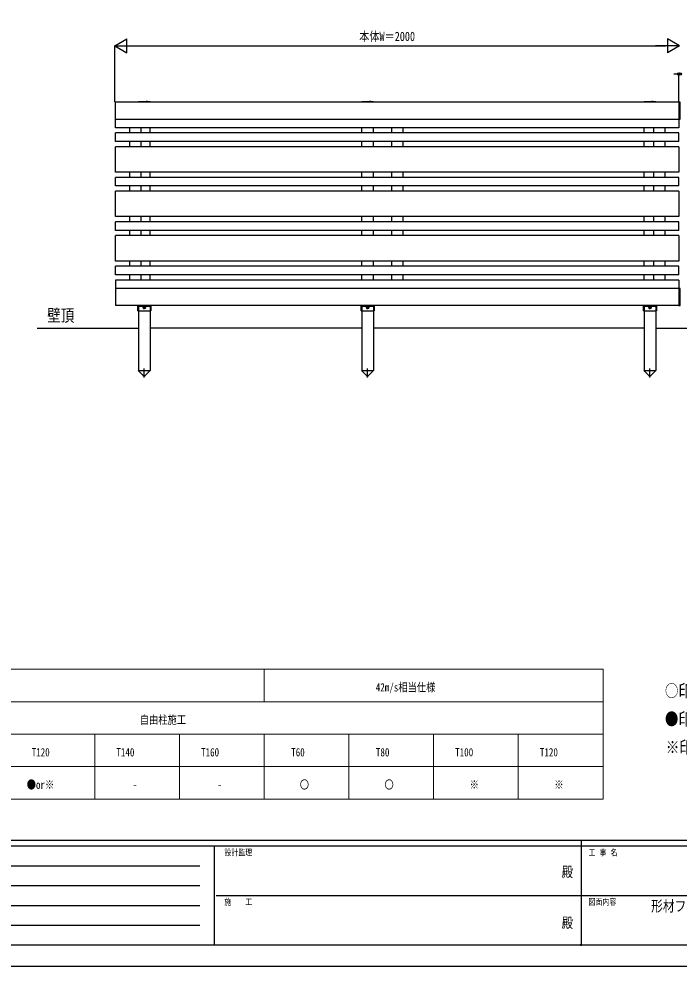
# Model space of a CAD drawing. Units: millimetres, scale not verified. Extents: x -4205 to 4205, y -2970 to 2970.
# Drawn here: x -1996 to 342, y -2970 to 386 of the extents above; entities that cross this region are included whole.
import ezdxf
from ezdxf.enums import TextEntityAlignment as Align

# ---------------------------------------------------------------- set-up
doc = ezdxf.new("R2010")
doc.units = ezdxf.units.MM
doc.header["$LTSCALE"] = 10
doc.header["$PDMODE"] = 32
doc.header["$PDSIZE"] = 5
doc.layers.add('0-1_TABLE1', color=7, linetype='Continuous', lineweight=18)
for name, color, linetype in [('0-2_USER1', 3, 'Continuous'), ('0-3_YKK_A1', 4, 'Continuous'), ('0-4_YKK_D', 6, 'Continuous'), ('0-5_YKK_ZWAK', 7, 'Continuous')]:
    doc.layers.add(name, color=color, linetype=linetype)
doc.styles.add('ＭＳ ゴシック', font='')
doc.styles.get('ＭＳ ゴシック').set_extended_font_data('MS Gothic')

msp = doc.modelspace()

# ---------------------------------------------------------------- linework, layer by layer
at = {"layer": '0-1_TABLE1'}
for p, q in [((-3827.33, -1918.42), (72.67, -1918.42)), ((-1127.33, -1918.42), (-1127.33, -2033.42)), ((72.67, -1918.42), (72.67, -2378.42)), ((-2927.33, -2033.42), (72.67, -2033.42)), ((-2927.33, -2148.42), (72.67, -2148.42)), ((-1727.33, -2148.42), (-1727.33, -2378.42)), ((-1427.33, -2148.42), (-1427.33, -2378.42)), ((-1127.33, -2148.42), (-1127.33, -2378.42)), ((-827.33, -2148.42), (-827.33, -2378.42)), ((-527.33, -2148.42), (-527.33, -2378.42)), ((-227.33, -2148.42), (-227.33, -2378.42)), ((-3827.33, -2263.42), (72.67, -2263.42)), ((-3827.33, -2378.42), (72.67, -2378.42))]:
    msp.add_line(p, q, dxfattribs=at)
at = {"layer": '0-3_YKK_A1'}
for p, q in [((340.94, 90.38), (-1654.06, 90.38)), ((-1654.06, 0.38), (-1654.06, 90.38)), ((-1531.06, 91.58), (-1573.06, 91.58)), ((-1563.06, 92.58), (-1558.56, 92.58)), ((-1541.06, 92.58), (-1545.56, 92.58)), ((-740.06, 91.58), (-782.06, 91.58)), ((-772.06, 92.58), (-767.56, 92.58)), ((-750.06, 92.58), (-754.56, 92.58)), ((259.94, 91.58), (217.94, 91.58)), ((227.94, 92.58), (232.44, 92.58)), ((249.94, 92.58), (245.44, 92.58)), ((340.94, 90.38), (340.94, 30.46)), ((341.44, 89.46), (340.94, 89.46)), ((340.94, 29.88), (-1654.06, 29.88)), ((340.94, 0.38), (-1654.06, 0.38)), ((-1604.56, 0.38), (-1604.56, -18.37)), ((-1564.56, 0.38), (-1564.56, -18.37)), ((-1531.06, -18.37), (-1531.06, 0.38)), ((-782.06, -18.37), (-782.06, 0.38)), ((-740.06, -18.37), (-740.06, 0.38)), ((-676.56, 0.38), (-676.56, -18.37)), ((-636.56, 0.38), (-636.56, -18.37)), ((217.94, -18.37), (217.94, 0.38)), ((251.44, 0.38), (251.44, -18.37)), ((291.44, 0.38), (291.44, -18.37)), ((341.44, 31.46), (340.94, 31.46)), ((340.94, -18.37), (-1654.06, -18.37)), ((-1654.06, -48.37), (-1654.06, -18.37)), ((340.94, -48.37), (340.94, -18.37)), ((340.94, -48.37), (-1654.06, -48.37)), ((-1604.56, -48.37), (-1604.56, -67.12)), ((-1564.56, -48.37), (-1564.56, -67.12)), ((-1531.06, -67.12), (-1531.06, -48.37)), ((-782.06, -67.12), (-782.06, -48.37)), ((-740.06, -67.12), (-740.06, -48.37)), ((-676.56, -48.37), (-676.56, -67.12)), ((-636.56, -48.37), (-636.56, -67.12)), ((217.94, -67.12), (217.94, -48.37)), ((251.44, -48.37), (251.44, -67.12)), ((291.44, -48.37), (291.44, -67.12)), ((340.94, -67.12), (-1654.06, -67.12)), ((-1654.06, -157.12), (-1654.06, -67.12)), ((340.94, -67.12), (340.94, -157.12)), ((340.94, -157.12), (-1654.06, -157.12)), ((-1604.56, -157.12), (-1604.56, -175.87)), ((-1564.56, -157.12), (-1564.56, -175.87)), ((-1531.06, -175.87), (-1531.06, -157.12)), ((-782.06, -175.87), (-782.06, -157.12)), ((-740.06, -175.87), (-740.06, -157.12)), ((-676.56, -157.12), (-676.56, -175.87)), ((-636.56, -157.12), (-636.56, -175.87)), ((217.94, -175.87), (217.94, -157.12)), ((251.44, -157.12), (251.44, -175.87)), ((291.44, -157.12), (291.44, -175.87)), ((340.94, -175.87), (-1654.06, -175.87)), ((-1654.06, -205.87), (-1654.06, -175.87)), ((340.94, -205.87), (340.94, -175.87)), ((340.94, -205.87), (-1654.06, -205.87)), ((340.94, -224.62), (-1654.06, -224.62)), ((-1654.06, -314.62), (-1654.06, -224.62)), ((-1604.56, -205.87), (-1604.56, -224.62)), ((-1564.56, -205.87), (-1564.56, -224.62)), ((-1531.06, -224.62), (-1531.06, -205.87)), ((-782.06, -224.62), (-782.06, -205.87)), ((-740.06, -224.62), (-740.06, -205.87)), ((-676.56, -205.87), (-676.56, -224.62)), ((-636.56, -205.87), (-636.56, -224.62)), ((217.94, -224.62), (217.94, -205.87)), ((251.44, -205.87), (251.44, -224.62)), ((291.44, -205.87), (291.44, -224.62)), ((340.94, -224.62), (340.94, -314.62)), ((340.94, -314.62), (-1654.06, -314.62)), ((340.94, -333.37), (-1654.06, -333.37)), ((-1654.06, -363.37), (-1654.06, -333.37)), ((-1604.56, -314.62), (-1604.56, -333.37)), ((-1564.56, -314.62), (-1564.56, -333.37)), ((-1531.06, -333.37), (-1531.06, -314.62)), ((-782.06, -333.37), (-782.06, -314.62)), ((-740.06, -333.37), (-740.06, -314.62)), ((-676.56, -314.62), (-676.56, -333.37)), ((-636.56, -314.62), (-636.56, -333.37)), ((217.94, -333.37), (217.94, -314.62)), ((251.44, -314.62), (251.44, -333.37)), ((291.44, -314.62), (291.44, -333.37)), ((340.94, -363.37), (340.94, -333.37)), ((340.94, -363.37), (-1654.06, -363.37)), ((-1604.56, -363.37), (-1604.56, -382.12)), ((-1564.56, -363.37), (-1564.56, -382.12)), ((-1531.06, -382.12), (-1531.06, -363.37)), ((-782.06, -382.12), (-782.06, -363.37)), ((-740.06, -382.12), (-740.06, -363.37)), ((-676.56, -363.37), (-676.56, -382.12)), ((-636.56, -363.37), (-636.56, -382.12)), ((217.94, -382.12), (217.94, -363.37)), ((251.44, -363.37), (251.44, -382.12)), ((291.44, -363.37), (291.44, -382.12)), ((340.94, -382.12), (-1654.06, -382.12)), ((-1654.06, -472.12), (-1654.06, -382.12)), ((340.94, -382.12), (340.94, -472.12)), ((340.94, -472.12), (-1654.06, -472.12)), ((340.94, -490.87), (-1654.06, -490.87)), ((-1654.06, -520.87), (-1654.06, -490.87)), ((-1604.56, -472.12), (-1604.56, -490.87)), ((-1564.56, -472.12), (-1564.56, -490.87)), ((-1531.06, -490.87), (-1531.06, -472.12)), ((-782.06, -490.87), (-782.06, -472.12)), ((-740.06, -490.87), (-740.06, -472.12)), ((-676.56, -472.12), (-676.56, -490.87)), ((-636.56, -472.12), (-636.56, -490.87)), ((217.94, -490.87), (217.94, -472.12)), ((251.44, -472.12), (251.44, -490.87)), ((291.44, -472.12), (291.44, -490.87)), ((340.94, -520.87), (340.94, -490.87)), ((340.94, -520.87), (-1654.06, -520.87)), ((-1604.56, -520.87), (-1604.56, -539.62)), ((-1564.56, -520.87), (-1564.56, -539.62)), ((-1531.06, -539.62), (-1531.06, -520.87)), ((-782.06, -539.62), (-782.06, -520.87)), ((-740.06, -539.62), (-740.06, -520.87)), ((-676.56, -520.87), (-676.56, -539.62)), ((-636.56, -520.87), (-636.56, -539.62)), ((217.94, -539.62), (217.94, -520.87)), ((251.44, -520.87), (251.44, -539.62)), ((291.44, -520.87), (291.44, -539.62)), ((340.94, -539.62), (-1654.06, -539.62)), ((-1654.06, -539.62), (-1654.06, -629.62)), ((340.94, -569.12), (-1654.06, -569.12)), ((341.44, -570.54), (340.94, -570.54)), ((340.94, -629.62), (-1654.06, -629.62)), ((-1575.31, -632.59), (-1573.31, -632.59)), ((-1575.31, -648.59), (-1575.31, -632.59)), ((-1573.31, -629.62), (-1573.31, -632.59)), ((-1573.31, -631.59), (-1530.81, -631.59)), ((-1573.06, -629.54), (-1573.06, -859.54)), ((-1554.14, -637.24), (-1554.14, -637.94)), ((-1554.14, -637.24), (-1552.91, -637.24)), ((-1552.41, -635.52), (-1551.71, -635.52)), ((-1552.41, -635.52), (-1552.41, -636.74)), ((-1552.06, -642.14), (-1552.06, -633.04)), ((-1551.71, -635.52), (-1551.71, -636.74)), ((-1551.21, -637.24), (-1549.99, -637.24)), ((-1549.99, -637.24), (-1549.99, -637.94)), ((-1531.06, -629.54), (-1531.06, -859.54)), ((-1530.81, -629.62), (-1530.81, -632.59)), ((-1530.81, -632.59), (-1528.81, -632.59)), ((-1528.81, -632.59), (-1528.81, -648.59)), ((-784.31, -632.59), (-782.31, -632.59)), ((-784.31, -648.59), (-784.31, -632.59)), ((-782.31, -629.62), (-782.31, -632.59)), ((-782.31, -631.59), (-739.81, -631.59)), ((-782.06, -629.54), (-782.06, -859.54)), ((-763.13, -637.24), (-763.13, -637.94)), ((-763.13, -637.24), (-761.91, -637.24)), ((-761.41, -635.52), (-760.71, -635.52)), ((-761.41, -635.52), (-761.41, -636.74)), ((-761.06, -642.14), (-761.06, -633.04)), ((-760.71, -635.52), (-760.71, -636.74)), ((-760.21, -637.24), (-758.98, -637.24)), ((-758.98, -637.24), (-758.98, -637.94)), ((-740.06, -629.54), (-740.06, -859.54)), ((-739.81, -629.62), (-739.81, -632.59)), ((-739.81, -632.59), (-737.81, -632.59)), ((-737.81, -632.59), (-737.81, -648.59)), ((215.69, -632.59), (217.69, -632.59)), ((215.69, -648.59), (215.69, -632.59)), ((217.69, -629.62), (217.69, -632.59)), ((217.69, -631.59), (260.19, -631.59)), ((217.94, -629.54), (217.94, -859.54)), ((236.87, -637.24), (236.87, -637.94)), ((236.87, -637.24), (238.09, -637.24)), ((238.59, -635.52), (239.29, -635.52)), ((238.59, -635.52), (238.59, -636.74)), ((238.94, -642.14), (238.94, -633.04)), ((239.29, -635.52), (239.29, -636.74)), ((239.79, -637.24), (241.02, -637.24)), ((241.02, -637.24), (241.02, -637.94)), ((259.94, -629.54), (259.94, -859.54)), ((260.19, -629.62), (260.19, -632.59)), ((260.19, -632.59), (262.19, -632.59)), ((262.19, -632.59), (262.19, -648.59)), ((341.44, -628.54), (340.94, -628.54)), ((-1575.31, -648.59), (-1528.81, -648.59)), ((-1556.61, -637.59), (-1547.51, -637.59)), ((-1556.56, -637.59), (-1547.56, -637.59)), ((-1554.14, -637.94), (-1552.91, -637.94)), ((-1552.41, -638.44), (-1552.41, -639.67)), ((-1552.41, -639.67), (-1551.71, -639.67)), ((-1551.71, -638.44), (-1551.71, -639.67)), ((-1551.21, -637.94), (-1549.99, -637.94)), ((-784.31, -648.59), (-737.81, -648.59)), ((-765.61, -637.59), (-756.51, -637.59)), ((-765.56, -637.59), (-756.56, -637.59)), ((-763.13, -637.94), (-761.91, -637.94)), ((-761.41, -638.44), (-761.41, -639.67)), ((-761.41, -639.67), (-760.71, -639.67)), ((-760.71, -638.44), (-760.71, -639.67)), ((-760.21, -637.94), (-758.98, -637.94)), ((215.69, -648.59), (262.19, -648.59)), ((234.39, -637.59), (243.49, -637.59)), ((234.44, -637.59), (243.44, -637.59)), ((236.87, -637.94), (238.09, -637.94)), ((238.59, -638.44), (238.59, -639.67)), ((238.59, -639.67), (239.29, -639.67)), ((239.29, -638.44), (239.29, -639.67)), ((239.79, -637.94), (241.02, -637.94)), ((-1931.06, -709.62), (-1573.06, -709.62)), ((-782.06, -709.54), (-1531.06, -709.54)), ((217.94, -709.54), (-740.06, -709.54)), ((259.94, -709.54), (1217.94, -709.54)), ((-1573.26, -860.54), (-1573.26, -859.54)), ((-1573.26, -859.54), (-1530.86, -859.54)), ((-1573.26, -860.54), (-1555.58, -878.08)), ((-1552.06, -885.05), (-1552.06, -852.57)), ((-1530.86, -860.54), (-1548.54, -878.08)), ((-1530.86, -859.54), (-1530.86, -860.54)), ((-782.26, -860.54), (-782.26, -859.54)), ((-782.26, -859.54), (-739.86, -859.54)), ((-782.26, -860.54), (-764.58, -878.08)), ((-761.06, -885.05), (-761.06, -852.57)), ((-739.86, -860.54), (-757.54, -878.08)), ((-739.86, -859.54), (-739.86, -860.54)), ((217.74, -860.54), (217.74, -859.54)), ((217.74, -859.54), (260.14, -859.54)), ((217.74, -860.54), (235.42, -878.08)), ((238.94, -885.05), (238.94, -852.57)), ((260.14, -860.54), (242.46, -878.08)), ((260.14, -859.54), (260.14, -860.54))]:
    msp.add_line(p, q, dxfattribs=at)
for points in [[(340.94, 90.38), (340.94, 0.38), (-1654.06, 0.38)], [(340.94, -539.62), (340.94, -629.62), (-1654.06, -629.62)]]:
    msp.add_lwpolyline(points, dxfattribs=at)
for points in [[(345.44, 30.46), (345.44, 90.46), (341.44, 90.46), (341.44, 30.46)], [(345.44, -629.54), (345.44, -569.54), (341.44, -569.54), (341.44, -629.54)]]:
    msp.add_lwpolyline(points, close=True, dxfattribs=at)
for centre in [(-1552.06, -637.59), (-761.06, -637.59), (238.94, -637.59)]:
    msp.add_circle(centre, 4.25, dxfattribs=at)
for centre, radius, start, end in [((-1573.06, 89.88), 1.7, 90, 162.89536), ((-1563.06, 91.58), 1, 90, 180), ((-1558.56, 91.58), 1, 0, 90), ((-1545.56, 91.58), 1, 90, 180), ((-1541.06, 91.58), 1, 0, 90), ((-1531.06, 89.88), 1.7, 17.10464, 90), ((-782.06, 89.88), 1.7, 90, 162.89536), ((-772.06, 91.58), 1, 90, 180), ((-767.56, 91.58), 1, 0, 90), ((-754.56, 91.58), 1, 90, 180), ((-750.06, 91.58), 1, 0, 90), ((-740.06, 89.88), 1.7, 17.10464, 90), ((217.94, 89.88), 1.7, 90, 162.89536), ((227.94, 91.58), 1, 90, 180), ((232.44, 91.58), 1, 0, 90), ((245.44, 91.58), 1, 90, 180), ((249.94, 91.58), 1, 0, 90), ((259.94, 89.88), 1.7, 17.10464, 90), ((-1552.91, -636.74), 0.5, 270, 0), ((-1551.21, -636.74), 0.5, 180, 270), ((-761.91, -636.74), 0.5, 270, 0), ((-760.21, -636.74), 0.5, 180, 270), ((238.09, -636.74), 0.5, 270, 0), ((239.79, -636.74), 0.5, 180, 270), ((-1552.91, -638.44), 0.5, 0, 90), ((-1551.21, -638.44), 0.5, 90, 180), ((-761.91, -638.44), 0.5, 0, 90), ((-760.21, -638.44), 0.5, 90, 180), ((238.09, -638.44), 0.5, 0, 90), ((239.79, -638.44), 0.5, 90, 180), ((-1552.06, -874.54), 5, 225.20979, 314.79021), ((-1552.06, -874.54), 5, 225.20979, 314.79021), ((-761.06, -874.54), 5, 225.20979, 314.79021), ((-761.06, -874.54), 5, 225.20979, 314.79021), ((238.94, -874.54), 5, 225.20979, 314.79021), ((238.94, -874.54), 5, 225.20979, 314.79021)]:
    msp.add_arc(centre, radius, start, end, dxfattribs=at)
at = {"layer": '0-4_YKK_D'}
for p, q in [((-1656.56, 290.46), (-1614.13, 314.96)), ((-1614.13, 265.96), (-1614.13, 314.96)), ((343.44, 290.46), (301, 314.96)), ((301, 314.96), (301, 265.96)), ((-1656.56, 91.46), (-1656.56, 291.46)), ((-1656.56, 290.46), (-1614.13, 265.96)), ((-1656.56, 290.46), (-1571.69, 290.46)), ((-1607.56, 290.46), (294.44, 290.46)), ((343.44, 290.46), (258.57, 290.46)), ((343.44, 290.46), (301, 265.96)), ((340.94, 190.46), (323.94, 190.46)), ((340.94, 91.46), (340.94, 191.46)), ((340.94, 190.46), (345.94, 190.46))]:
    msp.add_line(p, q, dxfattribs=at)
for centre in [(340.94, 190.46), (345.94, 190.46)]:
    msp.add_circle(centre, 4.25, dxfattribs=at)
at = {"layer": '0-5_YKK_ZWAK'}
for p, q in [((3895.02, -2525), (-3904.98, -2525)), ((-1304.98, -2545), (-3904.98, -2545)), ((-1304.98, -2545), (-1304.98, -2895)), ((-4.98, -2545), (-1304.98, -2545)), ((-4.98, -2525), (-4.98, -2895)), ((1295.02, -2545), (-4.98, -2545)), ((-3862.48, -2615), (-1354.98, -2615)), ((-3862.48, -2685), (-1354.98, -2685)), ((-1297.48, -2720), (-4.98, -2720)), ((-4.98, -2720), (1295.02, -2720)), ((-3862.48, -2755), (-1354.98, -2755)), ((-3862.48, -2825), (-1354.98, -2825)), ((-3904.98, -2895), (-1304.98, -2895)), ((-1304.98, -2895), (-4.98, -2895)), ((-4.98, -2895), (1295.02, -2895))]:
    msp.add_line(p, q, dxfattribs=at)
msp.add_lwpolyline([(-4205, -2970), (4205, -2970), (4205, 2970), (-4205, 2970)], close=True, dxfattribs=at)
msp.add_point((-4.98, -2895), dxfattribs=at)

# ---------------------------------------------------------------- texts
at = {"layer": '0-1_TABLE1', "style": 'ＭＳ ゴシック', "width": 0.8}
for s, p in [('42m/s相当仕様', (-732.13, -2005.92)), ('自由柱施工', (-1568.13, -2120.92)), ('T120', (-1950.93, -2235.92)), ('T140', (-1650.93, -2235.92)), ('T160', (-1350.93, -2235.92)), ('T60', (-1031.73, -2235.92)), ('T80', (-731.73, -2235.92)), ('T100', (-450.93, -2235.92)), ('T120', (-150.93, -2235.92)), ('●or※', (-1968.53, -2350.92)), ('〇', (-1001.33, -2350.92)), ('〇', (-701.33, -2350.92)), ('※', (-399.73, -2350.92)), ('※', (-99.73, -2350.92)), ('-', (-1593.33, -2350.92)), ('-', (-1293.33, -2350.92))]:
    msp.add_text(s, height=29.33, dxfattribs=at).set_placement(p, align=Align.BOTTOM_LEFT)
at = {"layer": '0-2_USER1', "style": 'ＭＳ ゴシック', "width": 0.8}
for s, height, p in [('壁頂', 43.99, (-1896.19, -700)), ('○印：支柱ピッチ=2m以下\u3000A=150', 43.99, (291.8, -2030)), ('●印：支柱ピッチ=2m以下\u3000A=250', 43.99, (291.8, -2130)), ('※印：支柱ピッチ=1m以下\u3000A=150', 43.99, (295, -2230)), ('形材フェンス ルシアスフェンス H03型', 38.12, (242.97, -2788))]:
    msp.add_text(s, height=height, dxfattribs=at).set_placement(p, align=Align.BOTTOM_LEFT)
at = {"layer": '0-4_YKK_D', "style": 'ＭＳ ゴシック', "width": 0.8}
msp.add_text('本体W＝2000', height=32.99, dxfattribs=at).set_placement((-790.96, 297.46), align=Align.BOTTOM_LEFT)
at = {"layer": '0-5_YKK_ZWAK', "style": 'ＭＳ ゴシック', "width": 0.8}
for s, height, p in [('設計監理', 21.99, (-1268.31, -2585)), ('工 事 名', 21.99, (21.27, -2585)), ('殿', 36.66, (-73.67, -2665.83)), ('施\u3000\u3000工', 21.99, (-1268.31, -2760)), ('図面内容', 21.99, (21.27, -2760)), ('殿', 36.66, (-73.67, -2845.83))]:
    msp.add_text(s, height=height, dxfattribs=at).set_placement(p, align=Align.BOTTOM_LEFT)

doc.saveas('drawing.dxf')
